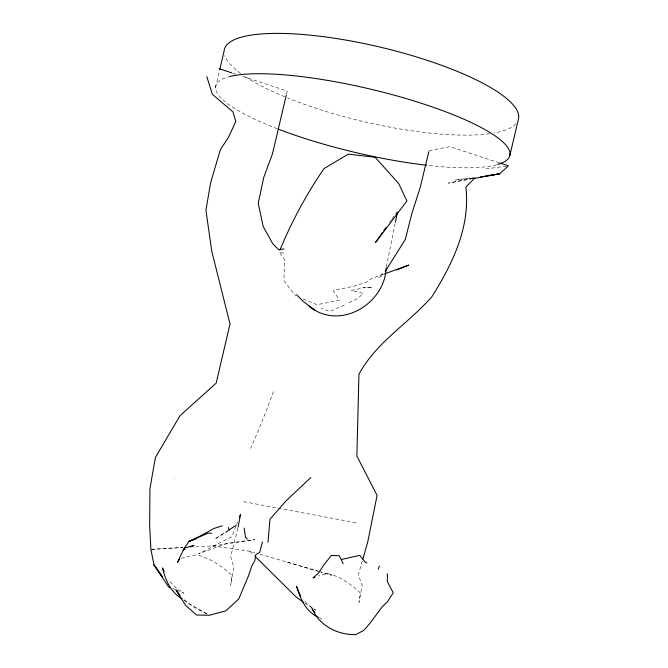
<?xml version="1.0" encoding="UTF-8"?>
<svg xmlns="http://www.w3.org/2000/svg" width="668" height="668" viewBox="0 0 668 668"><rect width="100%" height="100%" fill="white"/><g stroke="black" fill="none" stroke-linecap="round" stroke-linejoin="round"><path stroke-width="0.5" stroke-dasharray="3.34 2.5" d="M174.849 478.672L174.582 478.497M237.9 528.137L230.677 556.611L233.867 567.391L230.677 585.402L231.98 575.307C221.551 566.222 210.22 557.964 196.45 554.908L185.637 556.836L181.329 558.506M386.329 266.858L395.389 222.16M215.539 87.466L219.58 70.34M286.53 94.105L287.248 91.073L241.49 76.043M362.306 560.97L358.298 575.023L362.181 585.393L359.017 602.511L360.311 592.917C351.017 584.425 340.905 576.626 328.364 573.77L318.561 575.674M235.938 526.075L231.754 536.73L198.63 553.83L226.828 543.36L254.909 539.619L212.466 545.956L192.96 547.05M236.322 525.106L237.841 521.232M389.611 222.352L391.373 219.839M391.957 218.995L397.819 210.62M383.056 273.412L378.689 277.412L383.407 275.483M228.256 530.4L214.762 539.109L228.272 530.918M348.98 302.654L358.031 298.362L363.133 293.336L351.418 290.438L364.528 287.616L372.46 287.816L363.175 287.357M344.463 305.084L329.524 311.497L321.041 308.082M383.549 274.231L371.867 278.464L365.446 282.522L354.533 286.063L333.265 290.547L339.419 300.266L317.141 304.7L302.295 298.721M473.002 178.222L448.311 183.132L470.765 179.091M429.073 150.659L449.865 146.659L498.654 162.641M472.977 178.08L455.434 180.051L473.896 177.454M485.778 168.979L507.379 165.973M151.87 549.346L182.907 547.351M150.876 549.413L182.698 547.626M212.466 545.956L249.849 551.217L254.85 552.678M243.636 501.685L357.347 523.011M283.658 253.264L279.14 252.036L284.434 259.075L283.975 280.919L295.807 296.108M259.844 554.148L317.843 571.132M318.845 571.424L331.837 575.231L321.099 572.067M287.482 562.172L320.122 571.783M232.748 73.171L236.597 74.44M172.419 588.483L175.317 589.669M176.285 590.061L184.009 593.217L175.976 587.848L167.927 579.908M206.721 613.867L196.642 608.773L183.75 599.956M206.838 613.783L188.418 603.446L182.514 598.261M304.85 603.254L315.605 610.068L308.391 605.016L304.074 600.524M319.471 617.324L321.717 619.269M249.849 551.217L254.257 555.551M496.683 164.779A151.102 32.565 13.3 0 1 427.729 165.372M277.187 128.707A151.102 32.565 13.3 0 1 228.322 76.895M515.955 123.714A151.118 38.151 13.3 0 1 494.353 132.957M489.669 133.7A151.118 38.151 13.3 0 1 287.683 97.979M284.727 96.776A151.118 38.151 13.3 0 1 243.837 75.684M240.655 73.438A151.118 38.151 13.3 0 1 224.74 55.586M273.471 391.548A280.151 77.045 -73.3 0 1 250.625 448.328"/><path stroke-width="1" d="M267.968 542.232L270.006 519.203L286.054 500.841L310.87 477.528M238.084 527.161L240.505 514.46L239.369 517.366M386.121 267.876C384.877 304.65 338.467 331.303 308.875 305.886M395.389 222.16L397.41 212.541M219.814 69.33L224.097 51.202A151.118 38.151 13.3 0 1 376.201 46.201A151.118 38.151 13.3 0 1 518.535 118.737L509.876 155.277M286.296 95.115L272.427 153.949L263.768 177.337L258.224 203.306L263.192 226.485L272.836 243.828L278.698 249.698L284.059 248.939M428.839 151.628L420.239 187.366L411.88 213.418L405.301 239.478L385.244 271.417M262.449 541.957L259.693 552.394L255.827 554.582L254.917 560.452L251.819 565.938L248.454 576L238.743 599.004L225.842 610.844L209.468 615.261L196.534 615.028L185.604 605.367L175.96 589.953L180.034 595.313M362.883 558.966L367.751 541.898L377.078 495.405L356.879 456.044L358.95 374.197C376.268 342.166 408.457 323.487 431.92 296.642C452.52 263.994 470.548 226.769 465.855 187.14L474.973 177.83M378.222 569.194L379.399 565.955M279.875 250.183C291.757 221.601 306.462 194.062 324.055 168.553L348.312 154.141L375.099 157.247L398.671 183.508L406.895 200.968L375.558 242.459L382.589 232.406M179.6 559.174L177.554 562.205L183.291 549.989L188.852 541.464L198.772 536.847L213.935 528.48L222.168 525.783M383.758 230.727L386.104 227.379M229.099 529.858L235.837 525.499M185.078 549.23L183.291 549.989L184.593 548.052L194.012 545.405L190.438 546.933M314.904 577.177L313.075 577.937L318.452 573.127L323.437 565.562L331.311 555.459L339.294 555.676L343.185 563.8M396.6 270.081L408.858 265.062L384.526 273.88M195.507 539.093L188.852 541.464L208.174 533.106L211.664 533.331M341.49 559.467L359.785 555.367L365.237 562.164L366.866 562.974M473.829 178.54L499.53 173.855L508.415 165.831L499.631 162.959M480.125 176.945L482.171 176.619M484.208 176.294L499.53 173.855L491.322 175.008M487.222 175.584L489.277 175.3M219.271 68.746L231.779 72.854M170.49 587.698L168.561 586.913L154.066 565.011L150.876 549.413L149.657 525.098L149.924 488.784L155.41 457.455L179.984 415.705L216.173 383.14L230.009 324.005L211.748 251.151L205.928 210.161L210.687 182.439L220.407 149.599L228.297 137.616L235.812 121.518L232.94 111.865L212.299 94.238L206.796 76.57M318.127 617.224C305.577 611.42 300.366 598.595 296.442 586.203L300.8 596.591M303.28 602.119L296.216 597.042L254.992 556.269M182.189 598.795C170.641 592.357 165.539 580.233 162.516 567.942L164.178 571.624M312.783 308.449L314.945 310.428L303.08 301.326L296.55 294.688M247.369 539.084L245.498 537.231L244.137 528.112M314.879 612.356L311.956 608.573C319.688 625.766 337.398 635.001 355.827 634.6L363.726 630.45L369.963 623.277L382.305 606.661L387.382 601.868L393.227 592.783L387.348 581.644L387.323 573.77M228.448 527.511L229.116 530.4M229.333 76.62A151.102 32.565 13.3 0 1 423.428 103.957A151.102 32.565 13.3 0 1 497.635 164.512M426.702 165.255A151.102 32.565 13.3 0 1 278.172 129.083M162.558 577.043L154.066 565.011L162.558 577.043"/></g></svg>
